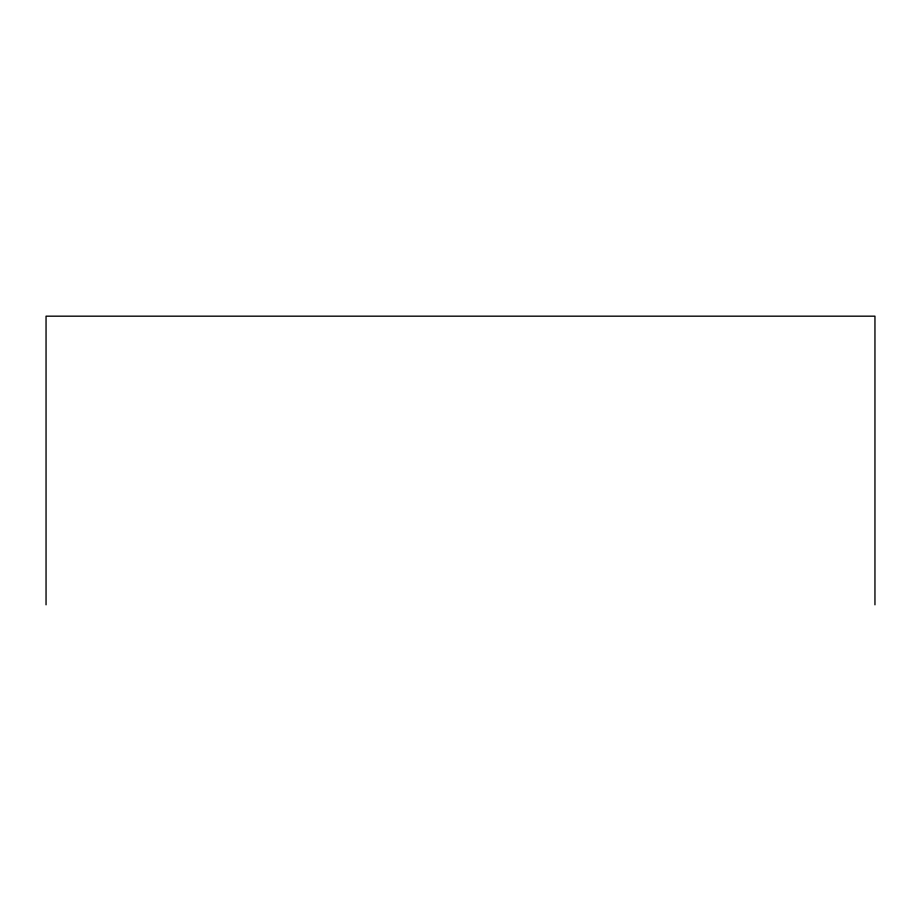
<?xml version="1.0" encoding="UTF-8"?>
<svg xmlns="http://www.w3.org/2000/svg" width="921" height="921" viewBox="0 0 921 921"><rect width="100%" height="100%" fill="white"/><g stroke="black" fill="none" stroke-linecap="round" stroke-linejoin="round"><path stroke-width="1.38" d="M874.95 604.821L874.95 316.179L46.05 316.179L46.05 604.821"/></g></svg>
